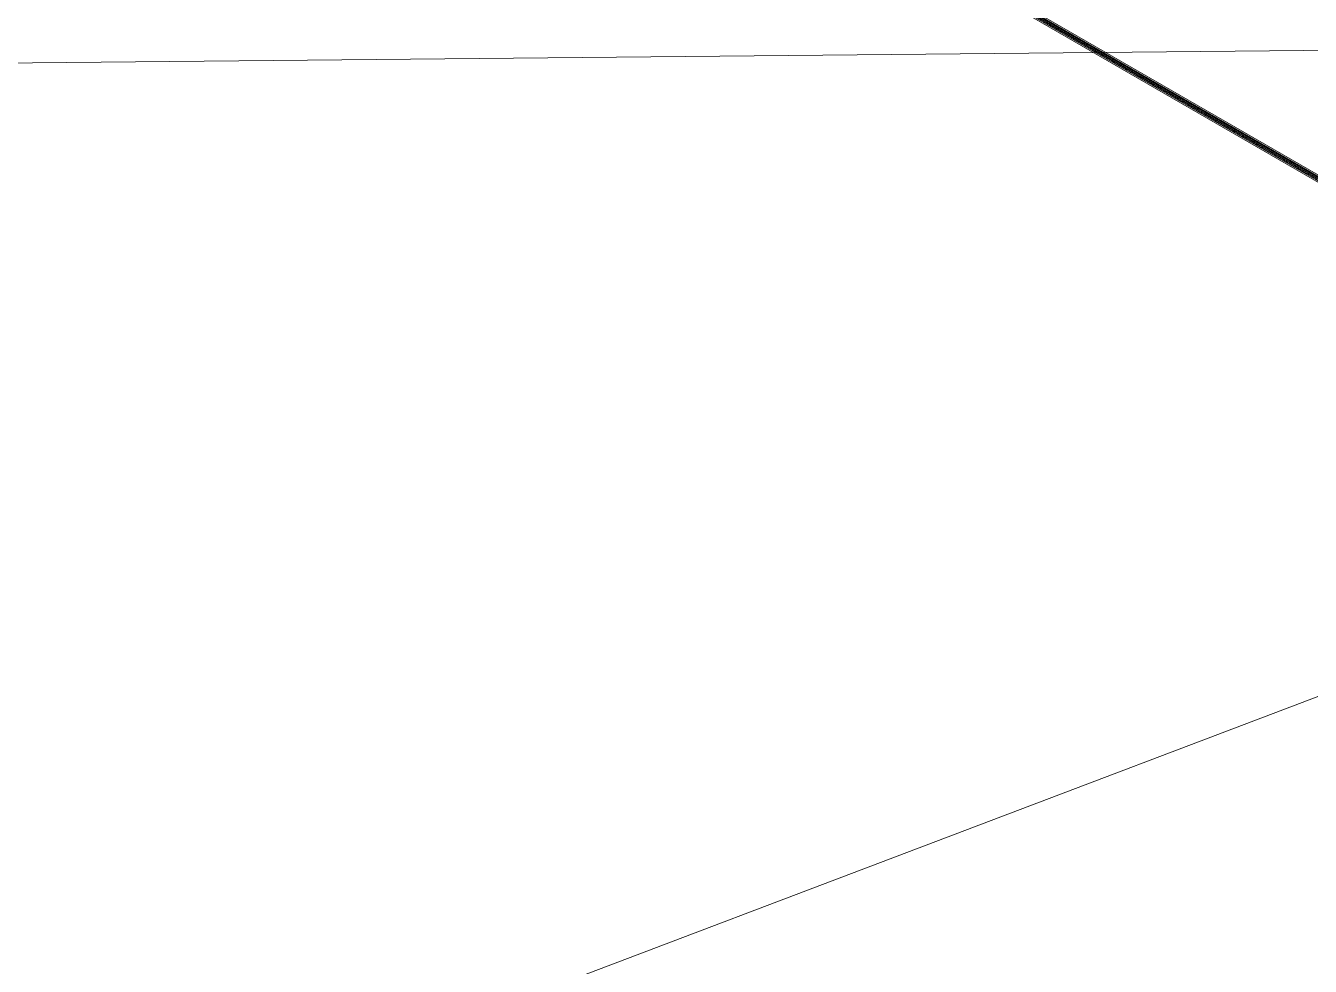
# Model space of a CAD drawing. Header units: millimetres. Extents: x -88595 to 880822, y -1054509 to -148035.
# Drawn here: x 428677 to 439001, y -321442 to -313886 of the extents above; entities that cross this region are included whole.
import ezdxf

# ---------------------------------------------------------------- set-up
doc = ezdxf.new("R2010")
doc.units = ezdxf.units.MM
doc.linetypes.add('$12$ADSK_Осевая', pattern=[14, 10, -2, 0, -2])
for name, color, linetype, lineweight in [('Изоляция', 7, 'Continuous', 18), ('Марки', 7, 'Continuous', 20), ('Трубопровод', 7, 'Continuous', 18)]:
    doc.layers.add(name, color=color, linetype=linetype, lineweight=lineweight)

msp = doc.modelspace()

# ---------------------------------------------------------------- linework, layer by layer
at = {"layer": 'Изоляция', "color": 134, "true_color": 0x00a6a6}
for p, q in [((443397, -317609), (430068, -309914)), ((430053, -309941), (443381, -317636))]:
    msp.add_line(p, q, dxfattribs=at)
at = {"layer": 'Изоляция', "color": 190, "true_color": 0x8000ff}
for p, q in [((443403, -317592), (430108, -309916)), ((430096, -309938), (443391, -317613))]:
    msp.add_line(p, q, dxfattribs=at)
at = {"layer": 'Марки'}
for p, q in [((425760, -314214), (444116, -314034)), ((444191, -317330), (431927, -321980))]:
    msp.add_line(p, q, dxfattribs=at)
at = {"layer": 'Трубопровод', "color": 134, "true_color": 0x00a6a6}
for p, q in [((430057, -309933), (443386, -317628)), ((443392, -317617), (430064, -309922))]:
    msp.add_line(p, q, dxfattribs=at)
at = {"layer": 'Трубопровод', "color": 134, "linetype": '$12$ADSK_Осевая', "true_color": 0x00a6a6}
msp.add_line((430061, -309927), (443389, -317623), dxfattribs=at)
msp.add_line((430061, -309927), (443389, -317623), dxfattribs=at)
at = {"layer": 'Трубопровод', "color": 190, "true_color": 0x8000ff}
for p, q in [((430101, -309930), (443395, -317605)), ((443398, -317600), (430104, -309924))]:
    msp.add_line(p, q, dxfattribs=at)
at = {"layer": 'Трубопровод', "color": 190, "linetype": '$12$ADSK_Осевая', "true_color": 0x8000ff}
msp.add_line((430102, -309927), (443397, -317603), dxfattribs=at)
msp.add_line((430102, -309927), (443397, -317603), dxfattribs=at)

doc.saveas('drawing.dxf')
